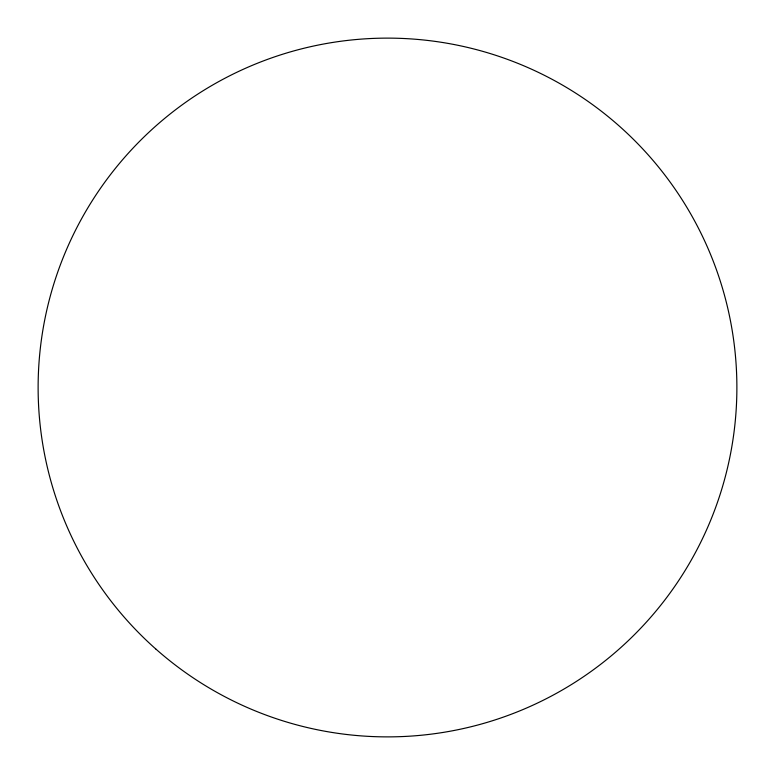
<?xml version="1.0" encoding="UTF-8"?>
<svg xmlns="http://www.w3.org/2000/svg" width="775" height="775" viewBox="0 0 775 775"><rect width="100%" height="100%" fill="white"/><g stroke="black" fill="none" stroke-linecap="round" stroke-linejoin="round"><path stroke-width="1.16" d="M155.697 648.908A349.38 349.38 0 0 0 729.788 457.541A349.38 349.38 0 0 0 277.014 56.052A349.38 349.38 0 0 0 155.697 648.908"/></g></svg>
